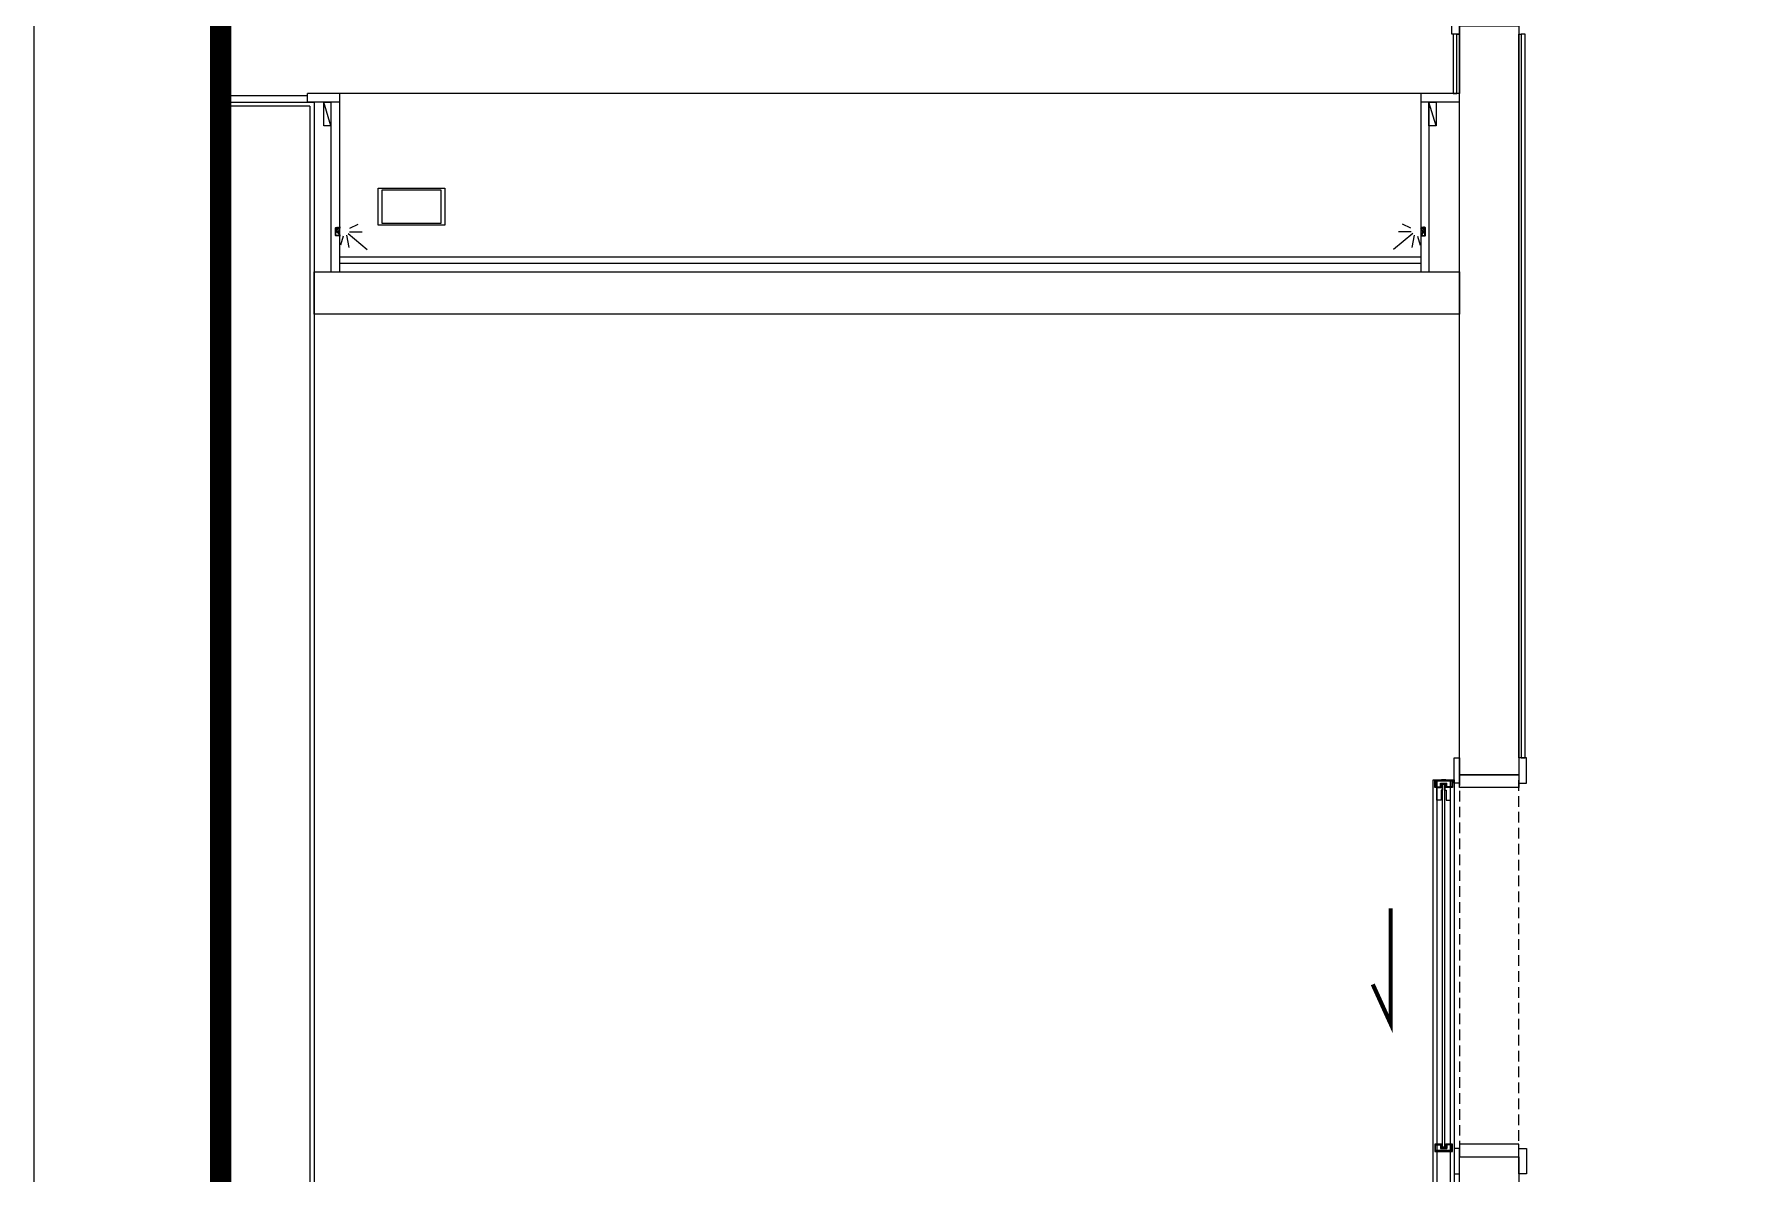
# Model space of a CAD drawing. Header units: millimetres. Extents: x -33000 to 294000, y 0 to 42408.
# Drawn here: x 174575 to 178601, y 2905 to 5590 of the extents above; entities that cross this region are included whole.
import ezdxf

# ---------------------------------------------------------------- set-up
doc = ezdxf.new("R2010")
doc.units = ezdxf.units.MM
doc.header["$LTSCALE"] = 50
doc.linetypes.add('( Hidden )', pattern=[0.375, 0.25, -0.125])
doc.layers.add('arch', color=8, linetype='Continuous')

# ---------------------------------------------------------------- blocks, each defined once
blk = doc.blocks.new('*U336')
for points in [[(-115.7, 0), (-115.7, -6), (24.3, -6), (24.3, 0)], [(24.3, -6), (24.3, -15), (-115.7, -15), (-115.7, -6)]]:
    blk.add_lwpolyline(points, close=True)
blk = doc.blocks.new('A$C89882d06')
at = {"color": 8}
for points in [[(1.1, 0.8), (0.3, 0.8, 0.899506), (0.2, 0.2), (1.2, 0), (3, 0, 0.378839), (3.3, 0.3), (3.4, 1.2, 0.589077), (2.9, 1.5), (2.5, 1.3, -0.548619), (2.1, 1.6), (2.1, 5, -0.291473), (2.3, 5.3), (9.2, 8.5, -0.291473), (9.5, 8.5), (12.2, 6.3, -0.548619), (12.1, 5.8), (11.6, 5.6, 0.589077), (11.6, 5), (19.3, 0.1, 0.144969), (19.5, 0), (20.8, 0), (21.8, 0.2, 0.899506), (21.7, 0.8), (20.9, 0.8), (20.9, 2.8, 0.420084), (20.9, 3.6), (20.9, 5.6, 0.420084), (20.9, 6.4), (20.9, 8.4, 0.420084), (20.9, 9.2), (20.9, 9.8), (19.9, 10.8), (2.1, 10.8), (1.1, 9.8), (1.1, 9.2, 0.420084), (1.1, 8.4), (1.1, 6.4, 0.420084), (1.1, 5.6), (1.1, 3.6, 0.420084), (1.1, 2.8)], [(2.4, 9.6), (7.8, 9.6, -0.802585), (7.9, 9), (2.5, 6.5, -0.548619), (2.1, 6.8), (2.1, 9.3, -0.414214)], [(3.3, 0.1), (3.6, 1), (3.3, 1.7), (3.2, 1.7, -0.677994), (2.8, 2), (3.3, 3.2, -1.085551), (3.8, 3, 0.249069), (3.7, 2.1), (4, 1.6, 0.414214), (4.3, 1.4), (10.8, 4.5, 0.414214), (10.9, 4.8), (10.7, 5.3, 0.249069), (10, 5.9, -1.085551), (10.1, 6.4), (11.3, 6, -0.677994), (11.3, 5.5), (11.3, 5.5), (11.6, 4.7), (12.5, 4.4)], [(19.6, 9.6), (10.6, 9.6, 0.700208), (10.4, 9.1), (13, 6.9, -0.379557), (13.2, 5.6, 0.414949), (13.3, 5.2), (19.4, 1.2, 0.594906), (19.9, 1.4), (19.9, 9.3, 0.414214)]]:
    blk.add_lwpolyline(points, format="xyb", close=True, dxfattribs=at)
blk.add_lwpolyline([(9.6, 7.6), (2.7, 4.4), (2.3, 5.3), (9.2, 8.5)], close=True, dxfattribs=at)
blk = doc.blocks.new('A$C5374258C')
at = {"ltscale": 2}
for p, q in [((-30, 12), (-81, -11)), ((0, 0), (0, -148)), ((13, 0), (61, -57)), ((30, 12), (81, -11)), ((-13, 0), (-61, -57))]:
    blk.add_line(p, q, dxfattribs=at)
blk = doc.blocks.new('wja-003')
at = {"color": 0}
for p, q in [((-21, 8.2), (-21, -8.6)), ((-7.6, 8.5), (-20.7, 8.5)), ((-19.2, -6.7), (-19.2, 6.4)), ((-18.9, 6.7), (-7.7, 6.7)), ((-7.6, 8.3), (-7.6, 8.5)), ((-7.4, 6.4), (-7.4, -1.8)), ((-5.5, 8), (-7.3, 8)), ((-5, 0.3), (-5, 7.5)), ((4.7, 0), (-4.7, 0)), ((5, 7.5), (5, 0.3)), ((7.3, 8), (5.5, 8)), ((7.4, 6.4), (7.4, -1.8)), ((20.7, 8.5), (7.6, 8.5)), ((7.6, 8.5), (7.6, 8.3)), ((18.9, 6.7), (7.7, 6.7)), ((19.2, -6.7), (19.2, 6.4)), ((21, -8.6), (21, 8.2)), ((-20.7, -8.9), (-5.5, -8.9)), ((19.2, -6.7), (-19.2, -6.7)), ((-2.8, -6.7), (-11.7, -6.7)), ((-7.4, -1.8), (7.4, -1.8)), ((-4.5, -7.9), (4.5, -7.9)), ((2.8, -7.9), (4.5, -7.9)), ((5.5, -8.9), (20.7, -8.9))]:
    blk.add_line(p, q, dxfattribs=at)
for centre, radius, start, end in [((-20.7, 8.2), 0.3, 90, 180), ((-18.9, 6.4), 0.3, 90, 180), ((-7.7, 6.4), 0.3, 360, 90), ((-7.3, 8.3), 0.3, 180, 270), ((-5.5, 7.5), 0.5, 0, 90), ((-4.7, 0.3), 0.3, 180, 270), ((4.7, 0.3), 0.3, 270, 360), ((5.5, 7.5), 0.5, 90, 180), ((7.3, 8.3), 0.3, 270, 0), ((7.7, 6.4), 0.3, 90, 180), ((18.9, 6.4), 0.3, 0, 90), ((20.7, 8.2), 0.3, 360, 90), ((-20.7, -8.6), 0.3, 180, 270), ((-5.5, -8.4), 0.5, 270, 360), ((-4.5, -8.4), 0.5, 90, 180), ((4.5, -8.4), 0.5, 0, 90), ((5.5, -8.4), 0.5, 180, 270), ((20.7, -8.6), 0.3, 270, 360)]:
    blk.add_arc(centre, radius, start, end, dxfattribs=at)
blk = doc.blocks.new('*U333')
for points in [[(-292.1, 0), (-292.1, -6), (1412.9, -6), (1412.9, 0)], [(1412.9, -6), (1412.9, -15), (-292.1, -15), (-292.1, -6)]]:
    blk.add_lwpolyline(points, close=True)

msp = doc.modelspace()

# ---------------------------------------------------------------- linework, layer by layer
at = {"layer": 'arch', "linetype": 'ByBlock', "lineweight": 5}
msp.add_line((174575.2, 909.2), (174575.2, 8449.6), dxfattribs=at)
at = {"layer": 'arch'}
for p, q in [((177935, 5449.6), (175220, 5449.6)), ((175220, 5429.6), (175220, 5449.6)), ((175295, 5450.8), (175295, 5029.6)), ((177845, 5429.6), (177845, 5449.6)), ((177935, 5429.6), (177935, 5449.6)), ((175015, 5429.6), (175235, 5429.6)), ((175225, 5419.6), (175025, 5419.6)), ((175295, 5429.6), (175220, 5429.6)), ((175225, 5419.6), (175225, 1709.6)), ((175235, 5429.6), (175235, 1404.6)), ((175275, 5429.6), (175275, 5029.6)), ((177935, 5429.6), (177845, 5429.6)), ((177845, 5029.6), (177845, 5429.6)), ((177863.3, 5429.6), (177863.3, 5029.6)), ((177845, 5064.6), (175295, 5064.6)), ((177845, 5049.6), (175295, 5049.6)), ((177845, 5049.6), (177845, 5064.6))]:
    msp.add_line(p, q, dxfattribs=at)
at = {"layer": 'arch', "linetype": 'Continuous'}
for p, q in [((177895.5, 2968.1), (177895.5, 3821.1)), ((177900.5, 2968.1), (177900.5, 3821.1))]:
    msp.add_line(p, q, dxfattribs=at)
at = {"layer": 'arch', "ltscale": 25, "const_width": 50}
msp.add_lwpolyline([(182040, 6849.6), (175015, 6849.6), (175015, 1039.6), (182040, 1039.6)], close=True, dxfattribs=at)
at = {"layer": 'arch', "linetype": 'Continuous', "ltscale": 4}
msp.add_lwpolyline([(177935, 5589.6), (177917, 5589.6), (177917, 5649.6), (177935, 5649.6)], close=True, dxfattribs=at)
at = {"layer": 'arch'}
for points in [[(177935, 5609.6), (178075, 5609.6), (178075, 3844.6), (177935, 3844.6)], [(175220, 5429.6), (175220, 5444.6), (175015, 5444.6), (175015, 5429.6)], [(175543.5, 5139.9), (175386.5, 5139.9), (175386.5, 5226.9), (175543.5, 5226.9)], [(175395, 5144.6), (175535, 5144.6), (175535, 5221.9), (175395, 5221.9)], [(175235, 5029.6), (177935, 5029.6), (177935, 4929.6), (175235, 4929.6)], [(177923, 3884.6), (177935, 3884.6), (177935, 3824.6), (177923, 3824.6)], [(178093, 3884.6), (178075, 3884.6), (178075, 3824.6), (178093, 3824.6)], [(177935, 3844.6), (178075, 3844.6), (178075, 3814.6), (177935, 3814.6)], [(177923, 2904.6), (177935, 2904.6), (177935, 2964.6), (177923, 2964.6)], [(177935, 2944.6), (178075, 2944.6), (178075, 2974.6), (177935, 2974.6)], [(177935, 2944.6), (178075, 2944.6), (178075, 2729.6), (177935, 2729.6)], [(178093, 2904.6), (178075, 2904.6), (178075, 2964.6), (178093, 2964.6)]]:
    msp.add_lwpolyline(points, close=True, dxfattribs=at)
for points in [[(175275, 5373.3), (175258.3, 5373.3), (175258.3, 5429.6), (175275, 5429.6), (175275, 5373.3), (175258.3, 5429.6)], [(177880, 5373.3), (177863.3, 5373.3), (177863.3, 5429.6), (177880, 5429.6), (177880, 5373.3), (177863.3, 5429.6)]]:
    msp.add_lwpolyline(points, dxfattribs=at)
at = {"layer": 'arch', "linetype": 'Continuous', "elevation": 0}
for points in [[(177923, 3833), (177923, 2118), (177873, 2118), (177873, 3833)], [(177913.1, 3833), (177913.1, 2118), (177882.9, 2118), (177882.9, 3833)], [(177902.6, 2966.1), (177902.6, 2974.1), (177900.5, 2974.1), (177900.5, 2967.6), (177898, 2967.6), (177895.5, 2967.6), (177895.5, 2974.1), (177893.4, 2974.1), (177893.4, 2966.1), (177898, 2966.1)]]:
    msp.add_lwpolyline(points, close=True, dxfattribs=at)
for points in [[(177893.5, 3833, 1), (177893.5, 3831), (177902.5, 3831, 1), (177902.5, 3833)], [(177893.5, 3832.5, 1), (177893.5, 3831.5), (177902.5, 3831.5, 1), (177902.5, 3832.5)], [(177893.5, 2956.2, -1), (177893.5, 2958.2), (177902.5, 2958.2, -1), (177902.5, 2956.2)], [(177893.5, 2956.7, -1), (177893.5, 2957.7), (177902.5, 2957.7, -1), (177902.5, 2956.7)]]:
    msp.add_lwpolyline(points, format="xyb", close=True, dxfattribs=at)
at = {"layer": 'arch', "linetype": '( Hidden )', "ltscale": 2}
msp.add_lwpolyline([(177935, 3844.6), (177935, 2944.6), (178075, 2944.6), (178075, 3844.6)], close=True, dxfattribs=at)
at = {"layer": 'arch', "linetype": 'Continuous'}
for points in [[(177892, 3784.6), (177881.7, 3784.6), (177881.7, 3814.6), (177895.5, 3814.6), (177895.5, 3808.6), (177892, 3808.6)], [(177902.6, 3823.1), (177902.6, 3815.1), (177900.5, 3815.1), (177900.5, 3821.6), (177898, 3821.6), (177895.5, 3821.6), (177895.5, 3815.1), (177893.4, 3815.1), (177893.4, 3823.1), (177898, 3823.1)], [(177914.3, 3814.6), (177900.5, 3814.6), (177900.5, 3808.6), (177904, 3808.6), (177904, 3784.6), (177914.3, 3784.6)]]:
    msp.add_lwpolyline(points, close=True, dxfattribs=at)
at = {"layer": 'arch', "linetype": 'Continuous', "ltscale": 4, "const_width": 10, "elevation": 0}
msp.add_lwpolyline([(177773, 3529.8), (177773, 3258.2), (177730.8, 3350.9)], dxfattribs=at)

# ---------------------------------------------------------------- block references
at = {"layer": 'arch', "xscale": -1}
for name, p, rotation in [('*U336', (177935, 5565.3), 270), ('*U333', (178075, 5297.5), 90), ('A$C89882d06', (175296.1, 5135.5), 90)]:
    msp.add_blockref(name, p, dxfattribs=dict(at, rotation=rotation))
at = {"layer": 'arch', "yscale": 0.4, "zscale": 0.4}
for p, xscale, rotation in [((175315.1, 5120.1), -0.4, 49.823867664791), ((177824.9, 5120.1), 0.4, 310.176132335209)]:
    msp.add_blockref('A$C5374258C', p, dxfattribs=dict(at, xscale=xscale, rotation=rotation))
at = {"layer": 'arch', "rotation": 270}
msp.add_blockref('A$C89882d06', (177844.2, 5135.5), dxfattribs=at)
at = {"layer": 'arch', "linetype": 'Continuous', "xscale": -1, "rotation": 180}
msp.add_blockref('wja-003', (177898, 3823.1), dxfattribs=at)
at = {"layer": 'arch', "linetype": 'Continuous'}
msp.add_blockref('wja-003', (177898, 2966.1), dxfattribs=at)

doc.saveas('drawing.dxf')
